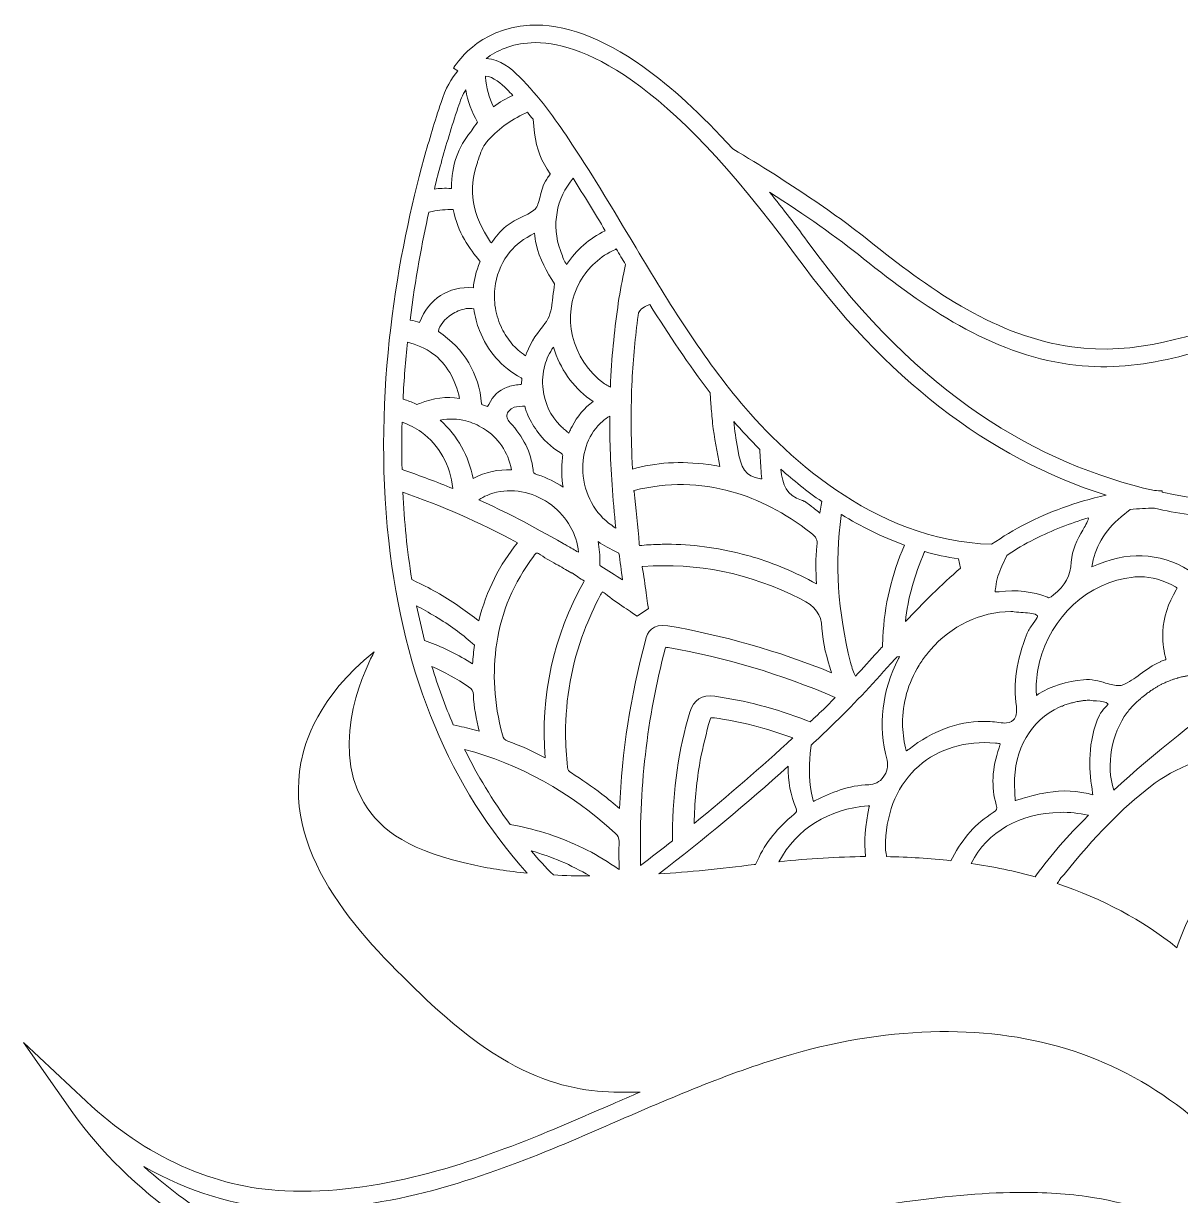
# Model space of a CAD drawing. Extents: x 126 to 2875, y -2951 to -49.
# Drawn here: x 126 to 1164, y -1100 to -49 of the extents above; entities that cross this region are included whole.
import ezdxf

# ---------------------------------------------------------------- set-up
doc = ezdxf.new("R2010")
doc.units = 0
doc.header["$MEASUREMENT"] = 0
doc.layers.add('Layer 1', color=7, linetype='Continuous')

# ---------------------------------------------------------------- blocks, each defined once
blk = doc.blocks.new('block 2')
at = {"layer": 'Layer 1', "lineweight": 0}
for points, knots in [([(2818.5, -1015.7), (2765.3, -1065.5), (2703.6, -1093.3), (2640.2, -1096.1), (2556.7, -1099.9), (2474.7, -1071.5), (2412.6, -1046.3), (2390.5, -1037.3), (2368.1, -1027.6), (2346.5, -1018.2), (2338.3, -1014.7), (2330, -1011.1), (2321.7, -1007.5), (2370.5, -1008.4), (2426.3, -1007.2), (2513.1, -924.6), (2568.8, -871.7), (2642.2, -798.1), (2625.8, -711.9), (2622.5, -694.5), (2611.1, -653.1), (2560.1, -612.5), (2565.4, -622.4), (2601.9, -692.9), (2569.5, -747.7), (2554.2, -773.7), (2526.8, -791.7), (2470, -804), (2455.6, -807.1), (2439.9, -809.4), (2422.8, -811), (2491.9, -734.8), (2533.7, -634.6), (2547.1, -513), (2561.9, -378.4), (2538.1, -252.2), (2515.5, -170.1), (2510.8, -153.2), (2505.7, -136.2), (2500.2, -119.6), (2496.1, -107.3), (2491, -97.9), (2485, -91.3), (2485, -91.3), (2489.1, -88.9), (2489.1, -88.9), (2488.2, -87.4), (2467.5, -52.8), (2420.6, -50.3), (2390.2, -48.8), (2356.1, -61.3), (2319.2, -87.4), (2293.7, -105.5), (2266.8, -130.2), (2238.6, -161.3), (2186.9, -192), (2146.5, -219.4), (2111.3, -247.6), (2059, -289.5), (2001.4, -329.6), (1934.4, -339), (1877.5, -346.9), (1826.3, -329.2), (1772.1, -310.4), (1744.2, -300.7), (1715.2, -290.7), (1685.5, -284.5), (1598.6, -266.6), (1534.9, -282), (1500.3, -329.1), (1465.7, -282), (1402, -266.6), (1315.1, -284.5), (1285.4, -290.7), (1256.5, -300.7), (1228.5, -310.4), (1174.3, -329.2), (1123.2, -346.9), (1066.3, -339), (999.3, -329.6), (941.6, -289.5), (889.3, -247.6), (854.2, -219.4), (813.7, -192), (762, -161.3), (733.8, -130.2), (706.9, -105.5), (681.4, -87.4), (644.5, -61.3), (610.4, -48.8), (580, -50.3), (533.1, -52.8), (512.4, -87.4), (511.5, -88.9), (511.5, -88.9), (515.6, -91.3), (515.6, -91.3), (509.6, -97.9), (504.5, -107.3), (500.4, -119.6), (494.9, -136.3), (489.8, -153.2), (485.1, -170.1), (462.5, -252.2), (438.7, -378.4), (453.5, -513), (466.9, -634.6), (508.7, -734.8), (577.8, -811), (560.8, -809.4), (545, -807.1), (530.6, -804), (473.8, -791.7), (446.4, -773.7), (431.1, -747.7), (398.8, -692.9), (435.3, -622.4), (440.5, -612.5), (389.5, -653.1), (378.1, -694.5), (374.8, -711.9), (358.5, -798.1), (431.8, -871.7), (487.5, -924.6), (574.4, -1007.2), (630.1, -1008.4), (678.9, -1007.5), (670.6, -1011.1), (662.4, -1014.7), (654.1, -1018.2), (632.5, -1027.6), (610.2, -1037.3), (588, -1046.3), (525.9, -1071.5), (443.9, -1099.9), (360.4, -1096.1), (297, -1093.3), (235.3, -1065.5), (182.1, -1015.7), (182.1, -1015.7), (125.9, -963.1), (125.9, -963.1), (125.9, -963.1), (170.2, -1026.1), (170.2, -1026.1), (219.8, -1096.3), (304.4, -1156.1), (385.8, -1178.3), (421, -1187.8), (458, -1193.3), (496.5, -1194.6), (485.6, -1205.7), (470.3, -1222.4), (453.1, -1244.5), (422.7, -1283.4), (380.7, -1347), (353, -1429.1), (321.9, -1521.3), (314.8, -1617.6), (332.1, -1715.2), (353.5, -1836.8), (413, -1960.6), (508.8, -2083.3), (508.8, -2083.3), (517.4, -2094.3), (517.4, -2094.3), (517.4, -2094.3), (522.4, -2081.2), (522.4, -2081.2), (522.6, -2080.7), (544, -2026.6), (607.3, -1966.4), (618.6, -1955.7), (631.6, -1944.4), (646.7, -1932.9), (644.9, -1962.9), (643.6, -2025.8), (655, -2105.7), (664.2, -2170.7), (680, -2233.3), (702, -2291.7), (729.4, -2364.8), (766.4, -2431.7), (812.2, -2490.4), (814, -2493.2), (839.6, -2531.2), (859.5, -2587.3), (878.3, -2640.4), (895.7, -2721.1), (871.9, -2804.1), (871.9, -2804.1), (865.6, -2825.8), (865.6, -2825.8), (865.6, -2825.8), (884.1, -2812.7), (884.1, -2812.7), (885.6, -2811.6), (922.9, -2784.7), (954.2, -2735.7), (978.8, -2697.1), (1003.3, -2638), (992.9, -2564), (993.5, -2564.8), (994, -2565.5), (994.5, -2566.2), (1016.2, -2595.3), (1039.8, -2622.7), (1064.5, -2647.6), (1109.2, -2692.6), (1155.4, -2726.8), (1201.7, -2749.1), (1255.7, -2775.1), (1310.1, -2785.1), (1363.6, -2778.9), (1378.9, -2809.5), (1404.3, -2833.2), (1429, -2856.2), (1455.2, -2880.6), (1479.9, -2903.6), (1493, -2933.9), (1493, -2933.9), (1500.3, -2950.7), (1500.3, -2950.7), (1500.3, -2950.7), (1507.6, -2933.9), (1507.6, -2933.9), (1520.7, -2903.6), (1545.4, -2880.6), (1571.6, -2856.2), (1596.3, -2833.2), (1621.8, -2809.5), (1637, -2778.9), (1690.5, -2785.1), (1744.9, -2775.1), (1798.9, -2749.1), (1845.3, -2726.8), (1891.4, -2692.6), (1936.1, -2647.6), (1960.9, -2622.7), (1984.4, -2595.3), (2006.1, -2566.2), (2006.6, -2565.5), (2007.1, -2564.8), (2007.7, -2564), (1997.3, -2638), (2021.8, -2697.1), (2046.5, -2735.7), (2077.7, -2784.7), (2115, -2811.6), (2116.5, -2812.7), (2116.5, -2812.7), (2135, -2825.8), (2135, -2825.8), (2135, -2825.8), (2128.7, -2804.1), (2128.7, -2804.1), (2104.9, -2721.1), (2122.3, -2640.4), (2141.1, -2587.3), (2161, -2531.2), (2186.6, -2493.2), (2188.5, -2490.4), (2234.2, -2431.7), (2271.3, -2364.8), (2298.6, -2291.7), (2320.6, -2233.3), (2336.4, -2170.7), (2345.6, -2105.7), (2357, -2025.8), (2355.7, -1962.9), (2353.9, -1932.9), (2369, -1944.4), (2382.1, -1955.7), (2393.3, -1966.4), (2456.6, -2026.6), (2478, -2080.7), (2478.2, -2081.2), (2478.2, -2081.2), (2483.3, -2094.3), (2483.3, -2094.3), (2483.3, -2094.3), (2491.9, -2083.3), (2491.9, -2083.3), (2587.6, -1960.6), (2647.1, -1836.8), (2668.6, -1715.2), (2685.8, -1617.6), (2678.7, -1521.3), (2647.6, -1429.1), (2619.9, -1347), (2577.9, -1283.4), (2547.6, -1244.5), (2530.3, -1222.4), (2515, -1205.7), (2504.1, -1194.6), (2542.7, -1193.3), (2579.6, -1187.8), (2614.8, -1178.3), (2696.2, -1156.1), (2780.8, -1096.3), (2830.4, -1026.1), (2830.4, -1026.1), (2874.8, -963.1), (2874.8, -963.1), (2874.8, -963.1), (2818.5, -1015.7), (2818.5, -1015.7)], [0, 0, 0, 0, 1, 1, 1, 2, 2, 2, 3, 3, 3, 4, 4, 4, 5, 5, 5, 6, 6, 6, 7, 7, 7, 8, 8, 8, 9, 9, 9, 10, 10, 10, 11, 11, 11, 12, 12, 12, 13, 13, 13, 14, 14, 14, 15, 15, 15, 16, 16, 16, 17, 17, 17, 18, 18, 18, 19, 19, 19, 20, 20, 20, 21, 21, 21, 22, 22, 22, 23, 23, 23, 24, 24, 24, 25, 25, 25, 26, 26, 26, 27, 27, 27, 28, 28, 28, 29, 29, 29, 30, 30, 30, 31, 31, 31, 32, 32, 32, 33, 33, 33, 34, 34, 34, 35, 35, 35, 36, 36, 36, 37, 37, 37, 38, 38, 38, 39, 39, 39, 40, 40, 40, 41, 41, 41, 42, 42, 42, 43, 43, 43, 44, 44, 44, 45, 45, 45, 46, 46, 46, 47, 47, 47, 48, 48, 48, 49, 49, 49, 50, 50, 50, 51, 51, 51, 52, 52, 52, 53, 53, 53, 54, 54, 54, 55, 55, 55, 56, 56, 56, 57, 57, 57, 58, 58, 58, 59, 59, 59, 60, 60, 60, 61, 61, 61, 62, 62, 62, 63, 63, 63, 64, 64, 64, 65, 65, 65, 66, 66, 66, 67, 67, 67, 68, 68, 68, 69, 69, 69, 70, 70, 70, 71, 71, 71, 72, 72, 72, 73, 73, 73, 74, 74, 74, 75, 75, 75, 76, 76, 76, 77, 77, 77, 78, 78, 78, 79, 79, 79, 80, 80, 80, 81, 81, 81, 82, 82, 82, 83, 83, 83, 84, 84, 84, 85, 85, 85, 86, 86, 86, 87, 87, 87, 88, 88, 88, 89, 89, 89, 90, 90, 90, 91, 91, 91, 92, 92, 92, 93, 93, 93, 94, 94, 94, 95, 95, 95, 96, 96, 96, 97, 97, 97, 98, 98, 98, 99, 99, 99, 100, 100, 100, 101, 101, 101, 102, 102, 102, 102]), ([(581.2, -66.1), (624.6, -64.1), (701.1, -95.5), (818.4, -256.7), (898.7, -367), (990.4, -438), (1097, -472.1), (1069, -477.7), (1044, -488), (1025.5, -497.4), (1014.5, -502.9), (1004.2, -509.2), (994.2, -516), (994.2, -516), (994.2, -516), (994.2, -516), (886.8, -513), (805.1, -432.6), (765.9, -384.9), (729.3, -340.5), (699.1, -289.9), (669.9, -241), (652.3, -211.6), (634.2, -181.3), (614.8, -152.4), (602.9, -134.7), (588.4, -114.3), (570.8, -96.7), (563.4, -89.3), (553.4, -81), (541, -80.2), (550.1, -73.4), (563.4, -67), (581.2, -66.1)], [0, 0, 0, 0, 1, 1, 1, 2, 2, 2, 3, 3, 3, 4, 4, 4, 5, 5, 5, 6, 6, 6, 7, 7, 7, 8, 8, 8, 9, 9, 9, 10, 10, 10, 11, 11, 11, 11]), ([(559.6, -107.9), (561.4, -109.7), (563.1, -111.5), (564.9, -113.4), (558.7, -116), (552.9, -119.4), (547.5, -123.5), (543.4, -115.4), (541, -106.4), (540.4, -96.9), (540.4, -96.9), (540.3, -96), (540.3, -96), (547.4, -96.7), (554.3, -102.6), (559.6, -107.9)], [0, 0, 0, 0, 1, 1, 1, 2, 2, 2, 3, 3, 3, 4, 4, 4, 5, 5, 5, 5]), ([(500.4, -174.3), (505, -157.7), (510, -141), (515.5, -124.6), (517.6, -118), (520, -112.6), (522.6, -108.3), (524.3, -118.6), (527.8, -128.3), (533.1, -137.2), (533.1, -137.3), (533.2, -137.4), (533.2, -137.4), (531.2, -139.8), (529.6, -142.2), (528.4, -144.2), (528, -144.8), (527.6, -145.3), (527.3, -145.8), (515.6, -159.4), (509.9, -175.9), (509.8, -196.1), (509.8, -196.4), (509.7, -196.6), (509.7, -196.8), (509.6, -196.8), (509.5, -196.8), (509.3, -196.8), (503.8, -196.5), (499, -196.7), (494.4, -197.3), (496.5, -188.6), (498.6, -180.9), (500.4, -174.3)], [0, 0, 0, 0, 1, 1, 1, 2, 2, 2, 3, 3, 3, 4, 4, 4, 5, 5, 5, 6, 6, 6, 7, 7, 7, 8, 8, 8, 9, 9, 9, 10, 10, 10, 11, 11, 11, 11]), ([(541.1, -155.4), (550.7, -144.2), (562.4, -135.5), (576.1, -129.3), (576.1, -129.3), (577.9, -128.5), (577.9, -128.5), (579.6, -130.6), (581.3, -132.7), (582.9, -134.8), (582.9, -134.8), (584.3, -147.3), (584.3, -147.3), (586, -161.1), (590.5, -173), (598.3, -183.6), (598.3, -183.7), (598.4, -183.8), (598.5, -183.9), (598.4, -183.9), (598.4, -184), (598.3, -184), (597.4, -185.2), (596.7, -186.3), (596, -187.3), (595.8, -187.7), (595.6, -188.1), (595.3, -188.5), (591.8, -193.5), (590.4, -199.3), (589.2, -204.4), (588, -209), (587, -213.3), (584.8, -215.4), (582, -218.1), (577.7, -220.1), (573.2, -222.3), (568.4, -224.6), (563.4, -227), (558.9, -230.7), (553.3, -235.2), (549.3, -240.5), (546.4, -244.7), (546.1, -245.1), (545.8, -245.5), (545.6, -245.7), (545.4, -245.5), (545.2, -245.3), (544.9, -244.9), (528.5, -221.2), (524.6, -197.8), (533, -173.4), (533.3, -172.5), (533.7, -171.5), (534, -170.6), (535.9, -164.9), (537.7, -159.5), (541.1, -155.4)], [0, 0, 0, 0, 1, 1, 1, 2, 2, 2, 3, 3, 3, 4, 4, 4, 5, 5, 5, 6, 6, 6, 7, 7, 7, 8, 8, 8, 9, 9, 9, 10, 10, 10, 11, 11, 11, 12, 12, 12, 13, 13, 13, 14, 14, 14, 15, 15, 15, 16, 16, 16, 17, 17, 17, 18, 18, 18, 19, 19, 19, 19]), ([(613, -265.1), (610.9, -262.1), (609.6, -258.4), (608.1, -254.3), (608.1, -254.3), (607.5, -252.6), (607.5, -252.6), (599.3, -229.9), (603.7, -205.3), (618.9, -187.7), (628.7, -203.3), (638.4, -219.2), (647.7, -234.8), (633.4, -241.7), (621.7, -251.9), (613, -265.1)], [0, 0, 0, 0, 1, 1, 1, 2, 2, 2, 3, 3, 3, 4, 4, 4, 5, 5, 5, 5]), ([(879.4, -259.9), (933.5, -303.3), (993.3, -344.8), (1064.1, -354.7), (1124.8, -363.1), (1180.1, -343.9), (1233.7, -325.4), (1261.2, -315.8), (1289.6, -305.9), (1318.3, -300), (1378.1, -287.7), (1457, -285.9), (1493.5, -347.4), (1493.5, -347.4), (1500.3, -358.9), (1500.3, -358.9), (1500.3, -358.9), (1507.1, -347.4), (1507.1, -347.4), (1543.6, -285.9), (1622.5, -287.7), (1682.3, -300), (1711, -305.9), (1739.4, -315.8), (1766.9, -325.4), (1820.5, -343.9), (1875.9, -363.1), (1936.5, -354.7), (2007.3, -344.8), (2067.2, -303.3), (2121.2, -259.9), (2145.9, -240.1), (2173.3, -220.7), (2205.5, -200.2), (2193.7, -214.9), (2181.6, -230.6), (2169.5, -247.3), (2071.4, -382.1), (1964.9, -444.1), (1860.3, -467.9), (1857.9, -467.9), (1855.6, -468), (1853.3, -468.1), (1853.3, -468.1), (1853.3, -469.4), (1853.3, -469.4), (1729.8, -495.5), (1609.1, -469.1), (1508.4, -447.1), (1508.4, -447.1), (1502, -445.7), (1502, -445.7), (1502, -445.7), (1500.3, -453.4), (1500.3, -453.4), (1500.3, -453.4), (1498.6, -445.7), (1498.6, -445.7), (1498.6, -445.7), (1492.2, -447.1), (1492.2, -447.1), (1391.5, -469.1), (1270.9, -495.5), (1147.3, -469.4), (1147.3, -469.4), (1147.3, -468.1), (1147.3, -468.1), (1145, -468), (1142.7, -467.9), (1140.4, -467.9), (1035.7, -444.1), (929.2, -382.1), (831.2, -247.3), (819, -230.6), (807, -214.9), (795.1, -200.2), (827.3, -220.7), (854.7, -240.1), (879.4, -259.9)], [0, 0, 0, 0, 1, 1, 1, 2, 2, 2, 3, 3, 3, 4, 4, 4, 5, 5, 5, 6, 6, 6, 7, 7, 7, 8, 8, 8, 9, 9, 9, 10, 10, 10, 11, 11, 11, 12, 12, 12, 13, 13, 13, 14, 14, 14, 15, 15, 15, 16, 16, 16, 17, 17, 17, 18, 18, 18, 19, 19, 19, 20, 20, 20, 21, 21, 21, 22, 22, 22, 23, 23, 23, 24, 24, 24, 25, 25, 25, 26, 26, 26, 26]), ([(489.5, -218), (489.5, -218), (492.5, -217.4), (492.5, -217.4), (498.5, -216.3), (504.8, -215.7), (511.4, -215.6), (514.9, -236), (526.5, -251.6), (535, -261.7), (535.2, -261.9), (535.4, -262.1), (535.4, -262.2), (535.4, -262.3), (535.4, -262.5), (535.2, -262.8), (531.9, -271.1), (529.9, -278.7), (529.4, -285.9), (506.6, -284.5), (489.9, -295.3), (481.1, -317), (478.6, -316), (476, -315.4), (472.7, -314.9), (472.7, -314.9), (472.6, -314.9), (472.6, -314.9), (477.3, -277.8), (483.6, -244.7), (489.5, -218)], [0, 0, 0, 0, 1, 1, 1, 2, 2, 2, 3, 3, 3, 4, 4, 4, 5, 5, 5, 6, 6, 6, 7, 7, 7, 8, 8, 8, 9, 9, 9, 10, 10, 10, 10]), ([(600.8, -293.8), (600.6, -295.5), (600.4, -297.2), (600.2, -298.9), (599.2, -306.1), (597.8, -312.8), (593.6, -318.1), (587.8, -325.5), (581.1, -333.8), (577.1, -344.5), (576.8, -345.3), (576.5, -346.2), (576.2, -347), (575.5, -346.5), (574.9, -346.1), (574.3, -345.6), (569.9, -342.4), (566, -338.7), (562.6, -334.5), (559.3, -330.3), (556.4, -325.6), (554.2, -320.7), (551.5, -314.7), (549.6, -308.3), (548.8, -301.6), (548, -295), (548.2, -288.5), (549.3, -282.1), (551.1, -271.6), (555.6, -261.7), (562.3, -253.5), (567.6, -247.2), (574.7, -241.8), (584.3, -237), (584.6, -240.3), (585, -243.5), (585.7, -246.6), (588.6, -260), (595.3, -271.7), (602.3, -282.5), (601.6, -286.3), (601.2, -290.1), (600.8, -293.8)], [0, 0, 0, 0, 1, 1, 1, 2, 2, 2, 3, 3, 3, 4, 4, 4, 5, 5, 5, 6, 6, 6, 7, 7, 7, 8, 8, 8, 9, 9, 9, 10, 10, 10, 11, 11, 11, 12, 12, 12, 13, 13, 13, 14, 14, 14, 14]), ([(654.8, -337.6), (653.6, -349.1), (652.8, -361.4), (652.3, -375.1), (650.9, -374.3), (649.5, -373.5), (648.3, -372.8), (647.9, -372.6), (647.4, -372.3), (647, -372.1), (617.3, -350), (607.8, -310.7), (625, -280.6), (632.5, -267.4), (643.2, -257.6), (656.8, -251.5), (656.8, -251.5), (657.5, -251.1), (657.5, -251.1), (660.3, -255.8), (663.1, -260.4), (665.9, -265.1), (665.9, -265.1), (664.3, -272.5), (664.3, -272.5), (659.9, -292.9), (657.3, -313.2), (654.8, -337.6)], [0, 0, 0, 0, 1, 1, 1, 2, 2, 2, 3, 3, 3, 4, 4, 4, 5, 5, 5, 6, 6, 6, 7, 7, 7, 8, 8, 8, 9, 9, 9, 9]), ([(572.3, -366.8), (572.7, -367.1), (572.8, -367.2), (572.9, -367.2), (572.9, -367.4), (572.9, -367.6), (572.9, -367.8), (572.9, -368.6), (572.7, -370), (572.6, -370.9), (572.5, -371.5), (572.4, -372.1), (572.3, -372.8), (571.9, -372.8), (571.5, -372.8), (571.1, -372.8), (566.9, -373.1), (563, -373.9), (559.6, -375.1), (552.1, -377.9), (546.7, -383), (543.3, -390.5), (542.8, -391.1), (542.4, -391.7), (542.1, -392.3), (541.5, -392.2), (541, -392), (540.4, -391.8), (539.3, -391.5), (537.3, -390.9), (536.9, -390.6), (536.9, -390.6), (536.8, -390.4), (536.8, -389.9), (534.4, -362.6), (521.4, -340.9), (498, -325.1), (499.1, -319.8), (503.6, -314), (509.9, -309.8), (511.8, -308.6), (513.8, -307.6), (515.8, -306.7), (520.7, -304.7), (525.6, -303.9), (529.7, -304.7), (530.8, -311.7), (532.5, -318.2), (534.9, -324.3), (541.9, -342.5), (554.4, -356.8), (572.3, -366.8)], [0, 0, 0, 0, 1, 1, 1, 2, 2, 2, 3, 3, 3, 4, 4, 4, 5, 5, 5, 6, 6, 6, 7, 7, 7, 8, 8, 8, 9, 9, 9, 10, 10, 10, 11, 11, 11, 12, 12, 12, 13, 13, 13, 14, 14, 14, 15, 15, 15, 16, 16, 16, 17, 17, 17, 17]), ([(740.1, -444.5), (715.2, -441.2), (692.9, -442.6), (672, -448.6), (672, -448.6), (672, -448.6), (672, -448.6), (672, -448.5), (672, -448.4), (672, -448.2), (670.7, -419.3), (670.6, -393.5), (671.7, -369.1), (672.6, -349.3), (674.8, -329.4), (677.1, -310.9), (677.5, -307.2), (678.8, -305.3), (682.6, -303.3), (683.9, -302.5), (685.3, -301.8), (686.7, -301.2), (686.7, -301.2), (687.6, -300.8), (687.6, -300.8), (704.5, -327.9), (722.3, -354.7), (741.9, -380.2), (741.9, -380.2), (742.5, -390.4), (742.5, -390.4), (742.9, -396), (743.4, -401.7), (744, -407.6), (745.5, -420.6), (747.9, -433.3), (750.6, -446.1), (747, -445.5), (743.5, -444.9), (740.1, -444.5)], [0, 0, 0, 0, 1, 1, 1, 2, 2, 2, 3, 3, 3, 4, 4, 4, 5, 5, 5, 6, 6, 6, 7, 7, 7, 8, 8, 8, 9, 9, 9, 10, 10, 10, 11, 11, 11, 12, 12, 12, 13, 13, 13, 13]), ([(470.4, -334.6), (478.5, -336.8), (486.2, -340.2), (493.2, -345.1), (504.9, -353.7), (513.5, -368.3), (517, -385.1), (505.4, -383.3), (493.4, -384.8), (481.3, -389.6), (481.3, -389.6), (480.3, -390), (480.3, -390), (479.8, -390.2), (479.2, -390.5), (478.8, -390.6), (475.4, -389), (471.8, -387.6), (468.1, -386.4), (468.1, -386.4), (466.3, -385.9), (466.3, -385.9), (467.2, -368.2), (468.6, -351.1), (470.4, -334.6)], [0, 0, 0, 0, 1, 1, 1, 2, 2, 2, 3, 3, 3, 4, 4, 4, 5, 5, 5, 6, 6, 6, 7, 7, 7, 8, 8, 8, 8]), ([(636.9, -388), (629, -393.6), (622.6, -401.1), (617.9, -410.3), (617.2, -411.6), (616.6, -413), (616, -414.3), (615.7, -414.9), (615.4, -415.6), (615.1, -416.2), (614.6, -415.8), (614.1, -415.4), (613.5, -415), (612.4, -414.2), (611.4, -413.3), (610.3, -412.4), (609.3, -411.4), (608.2, -410.5), (607.2, -409.4), (598.7, -400.8), (593.4, -389.6), (591.9, -377.2), (591, -369.7), (591.6, -362.4), (593.5, -355.4), (595.1, -349.6), (597.7, -344.1), (601.2, -339.1), (601.6, -340.4), (602, -341.7), (602.4, -342.9), (609.1, -361.8), (620.6, -376.9), (636.9, -388)], [0, 0, 0, 0, 1, 1, 1, 2, 2, 2, 3, 3, 3, 4, 4, 4, 5, 5, 5, 6, 6, 6, 7, 7, 7, 8, 8, 8, 9, 9, 9, 10, 10, 10, 11, 11, 11, 11]), ([(609.9, -464.8), (603.2, -460.2), (595.6, -456.5), (587, -453.6), (583.3, -452.4), (583.2, -452.1), (582.9, -448.9), (581.2, -433.7), (574.3, -419.6), (562.2, -406.8), (561.9, -406.4), (561.5, -406), (561.2, -405.5), (560.3, -404.3), (559.6, -402.9), (559.5, -401.3), (559.5, -400.9), (559.5, -400.6), (559.5, -400.3), (559.7, -398.9), (560.3, -397.5), (561.5, -396.2), (562.2, -395.5), (563, -394.7), (564, -394.1), (566.3, -392.5), (569.6, -392.3), (573.5, -392.1), (574.2, -392.1), (574.9, -392.1), (575.6, -392), (575.7, -392.5), (575.8, -393), (576, -393.5), (576.3, -394.8), (576.6, -396.3), (577.3, -397.9), (579.8, -403.8), (582.8, -409.2), (586.3, -414.1), (592, -422.2), (599, -428.8), (607.2, -433.8), (609.1, -434.9), (609.5, -435.3), (609.5, -436.5), (609.5, -436.9), (609.5, -437.4), (609.4, -438.1), (608.3, -447.6), (608.5, -456.5), (609.9, -464.8)], [0, 0, 0, 0, 1, 1, 1, 2, 2, 2, 3, 3, 3, 4, 4, 4, 5, 5, 5, 6, 6, 6, 7, 7, 7, 8, 8, 8, 9, 9, 9, 10, 10, 10, 11, 11, 11, 12, 12, 12, 13, 13, 13, 14, 14, 14, 15, 15, 15, 16, 16, 16, 17, 17, 17, 17]), ([(465.5, -406.6), (471.7, -408.7), (477.5, -411.7), (482.9, -415.4), (499, -427.4), (508.7, -444.9), (510.9, -466.1), (496.5, -460), (482, -454.6), (467.9, -449.8), (467.9, -449.8), (465.4, -448.9), (465.4, -448.9), (465.1, -434.6), (465.1, -420.5), (465.5, -406.6)], [0, 0, 0, 0, 1, 1, 1, 2, 2, 2, 3, 3, 3, 4, 4, 4, 5, 5, 5, 5]), ([(538.6, -412.3), (551.9, -420.5), (560.3, -432.9), (563.7, -449.2), (551.8, -448.7), (540.4, -451.2), (529.1, -457), (525.2, -436.6), (515.4, -419.3), (499.6, -404.6), (507.6, -403.1), (515.3, -403.3), (522.7, -405.3), (528.1, -406.7), (533.4, -409), (538.6, -412.3)], [0, 0, 0, 0, 1, 1, 1, 2, 2, 2, 3, 3, 3, 4, 4, 4, 5, 5, 5, 5]), ([(652, -426.3), (652.7, -449.9), (654.5, -474.8), (657.2, -501.7), (656.8, -501.5), (656.3, -501.1), (655.7, -500.7), (655.5, -500.6), (655.4, -500.4), (655.2, -500.3), (654.6, -499.9), (654.1, -499.5), (653.5, -499), (638.5, -488.8), (628.8, -470.9), (627.7, -451.2), (626.6, -432.8), (633.1, -416.1), (645.4, -405.5), (647.1, -404), (648.4, -403.1), (649.6, -402.4), (650.3, -401.9), (651.1, -401.5), (651.8, -401), (651.7, -401.7), (651.7, -402.4), (651.7, -403.1), (651.7, -410.8), (651.8, -418.5), (652, -426.3)], [0, 0, 0, 0, 1, 1, 1, 2, 2, 2, 3, 3, 3, 4, 4, 4, 5, 5, 5, 6, 6, 6, 7, 7, 7, 8, 8, 8, 9, 9, 9, 10, 10, 10, 10]), ([(762.9, -405.9), (769.8, -413.8), (777.7, -422.3), (786.4, -431), (786.4, -431), (786.7, -438.5), (786.7, -438.5), (787, -444.6), (787.4, -450.9), (788.1, -457.4), (787.8, -457.3), (787.4, -457.2), (787, -457.2), (773.2, -455.4), (769.4, -447.2), (766.5, -430.7), (765, -421.7), (763.8, -413.6), (762.9, -405.9)], [0, 0, 0, 0, 1, 1, 1, 2, 2, 2, 3, 3, 3, 4, 4, 4, 5, 5, 5, 6, 6, 6, 6]), ([(805.2, -448.7), (816.4, -458.6), (828.6, -468.5), (841.9, -477.7), (841.9, -477.7), (841.3, -481), (841.3, -481), (840.9, -483.4), (840.6, -485.8), (840.3, -488), (838.6, -486.7), (836.9, -485.4), (835.3, -484.1), (834.2, -483.2), (833.1, -482.4), (832, -481.5), (832, -481.5), (826.3, -477.2), (826.3, -477.2), (826.3, -477.2), (826.1, -477.5), (826.1, -477.5), (825.3, -477), (824.5, -476.7), (823.6, -476.4), (810.7, -471.9), (806.6, -463), (805.2, -448.7)], [0, 0, 0, 0, 1, 1, 1, 2, 2, 2, 3, 3, 3, 4, 4, 4, 5, 5, 5, 6, 6, 6, 7, 7, 7, 8, 8, 8, 9, 9, 9, 9]), ([(832.2, -505.8), (837, -509.4), (838.3, -512.2), (837.6, -517.4), (836.1, -528.7), (836.6, -539.8), (837.1, -551.5), (818, -541), (799.3, -533.1), (780.3, -527.5), (777, -526.5), (773.8, -525.6), (770.5, -524.8), (747.9, -518.9), (725.2, -516), (702.8, -516), (700.9, -516), (699.1, -516), (697.2, -516.1), (691.6, -516.2), (686, -516.5), (680.4, -517), (679.4, -517.1), (678.8, -517.1), (678.3, -517.1), (678.3, -516.8), (678.2, -516.3), (678.2, -515.7), (677.1, -499.8), (675.2, -484), (673.5, -468.8), (673.4, -468.4), (673.4, -468), (673.4, -467.8), (673.4, -467.8), (673.5, -467.7), (673.6, -467.7), (703.8, -460.4), (732.5, -460.8), (761.3, -468.9), (785.7, -475.8), (808.2, -487.5), (832.2, -505.8)], [0, 0, 0, 0, 1, 1, 1, 2, 2, 2, 3, 3, 3, 4, 4, 4, 5, 5, 5, 6, 6, 6, 7, 7, 7, 8, 8, 8, 9, 9, 9, 10, 10, 10, 11, 11, 11, 12, 12, 12, 13, 13, 13, 14, 14, 14, 14]), ([(466.1, -469.4), (500.4, -481.2), (534.1, -496), (569.1, -514.6), (552.9, -534.1), (541.4, -557.2), (534.2, -584.8), (524.2, -577), (512.1, -568.2), (498.9, -560.5), (492.1, -556.6), (485.3, -553), (478.8, -549.9), (478.8, -549.9), (474.2, -547.7), (474.2, -547.7), (470, -521.4), (467.4, -495.2), (466.1, -469.4)], [0, 0, 0, 0, 1, 1, 1, 2, 2, 2, 3, 3, 3, 4, 4, 4, 5, 5, 5, 6, 6, 6, 6]), ([(550.3, -469.4), (567.1, -465.6), (585.2, -469.8), (599.7, -481), (613.6, -491.6), (622.2, -506.9), (623.6, -523.1), (620.2, -521.1), (616.8, -519.2), (613.5, -517.3), (612.3, -516.6), (611.2, -516), (610, -515.3), (581.6, -499.1), (557.6, -486.6), (534.3, -476.1), (538.8, -473), (544.1, -470.8), (550.3, -469.4)], [0, 0, 0, 0, 1, 1, 1, 2, 2, 2, 3, 3, 3, 4, 4, 4, 5, 5, 5, 6, 6, 6, 6]), ([(1179.2, -532.5), (1178.8, -535.8), (1176.6, -538.2), (1174.6, -539.2), (1173.8, -539.6), (1172.5, -540.1), (1171.4, -539.4), (1144.2, -523.1), (1115.6, -522.1), (1084.2, -536.2), (1086.2, -519.8), (1095.6, -503.6), (1110.4, -491.5), (1110.4, -491.5), (1118.5, -484.9), (1118.5, -484.9), (1126, -484), (1133.3, -483.6), (1140.4, -483.7), (1150.3, -485.9), (1160.4, -487.8), (1170.7, -489.4), (1177.1, -490.4), (1183.4, -491.2), (1189.8, -492), (1184.5, -503.8), (1181, -517), (1179.2, -532.5)], [0, 0, 0, 0, 1, 1, 1, 2, 2, 2, 3, 3, 3, 4, 4, 4, 5, 5, 5, 6, 6, 6, 7, 7, 7, 8, 8, 8, 9, 9, 9, 9]), ([(896.7, -599.3), (896.7, -599.3), (896.3, -607.9), (896.3, -607.9), (894.9, -609.4), (893.5, -611), (892.1, -612.5), (885.5, -619.8), (878.8, -627.1), (872, -634.4), (870.4, -631.2), (869.1, -627.2), (867.8, -622.2), (856.1, -576.1), (853.3, -532.9), (859.4, -490.1), (859.4, -489.8), (859.4, -489.5), (859.5, -489.3), (876.9, -500), (895.9, -509.5), (916.1, -516.8), (904.5, -543.3), (898, -571.1), (896.7, -599.3)], [0, 0, 0, 0, 1, 1, 1, 2, 2, 2, 3, 3, 3, 4, 4, 4, 5, 5, 5, 6, 6, 6, 7, 7, 7, 8, 8, 8, 8]), ([(1076, -503.3), (1071.2, -511.5), (1066.2, -521.2), (1065.7, -532), (1065.1, -544), (1060.2, -553.1), (1049.6, -561.5), (1046.1, -564.3), (1046, -564.3), (1044.4, -563.6), (1031.1, -558.3), (1016.5, -556.6), (1000.9, -558.6), (999.2, -558.8), (998.1, -558.8), (997.5, -558.7), (997.5, -558.1), (997.5, -556.7), (997.9, -554.2), (998.8, -547.8), (1000.6, -541.6), (1003.4, -535.6), (1003.4, -535.6), (1007.8, -526), (1007.8, -526), (1015.8, -520.7), (1024, -515.8), (1032.6, -511.5), (1048.6, -503.4), (1064.9, -497), (1080.9, -492.4), (1080.9, -492.4), (1081.2, -492.9), (1081.2, -492.9), (1080.6, -495.3), (1077.3, -501), (1076, -503.3)], [0, 0, 0, 0, 1, 1, 1, 2, 2, 2, 3, 3, 3, 4, 4, 4, 5, 5, 5, 6, 6, 6, 7, 7, 7, 8, 8, 8, 9, 9, 9, 10, 10, 10, 11, 11, 11, 12, 12, 12, 12]), ([(641.3, -513.6), (646.5, -517.2), (652.3, -520.4), (658.6, -523.3), (659, -523.4), (659.5, -523.7), (660, -523.9), (661, -531.7), (662.1, -539.5), (663.2, -547.9), (656.5, -543.7), (650.2, -539.7), (643.8, -535.8), (643.1, -535.4), (643, -535.2), (643, -535.2), (643, -535.2), (642.7, -534.8), (642.8, -532.9), (642.9, -526.2), (642.5, -519.7), (641.3, -513.6)], [0, 0, 0, 0, 1, 1, 1, 2, 2, 2, 3, 3, 3, 4, 4, 4, 5, 5, 5, 6, 6, 6, 7, 7, 7, 7]), ([(593.7, -707.6), (582.5, -701.6), (571.3, -696.6), (560.3, -692.6), (557.4, -691.6), (556.2, -690.2), (555.4, -687), (547.9, -658.2), (546.3, -631.3), (550.4, -604.6), (554.7, -576.3), (565.5, -550.9), (583.3, -526.9), (584.8, -524.8), (585.6, -523.9), (586.6, -523.9), (587.4, -523.9), (588.3, -524.5), (589.7, -525.5), (594.8, -529), (600.2, -532), (605.4, -534.8), (607.6, -536.1), (609.8, -537.3), (612, -538.5), (612, -538.5), (617.7, -541.8), (617.7, -541.8), (617.7, -541.8), (617.9, -541.6), (617.9, -541.6), (621.3, -544.1), (624.9, -546.7), (628.9, -548.9), (628.7, -549.1), (628.6, -549.4), (628.5, -549.6), (601.1, -598.6), (589.5, -651.7), (593.7, -707.6)], [0, 0, 0, 0, 1, 1, 1, 2, 2, 2, 3, 3, 3, 4, 4, 4, 5, 5, 5, 6, 6, 6, 7, 7, 7, 8, 8, 8, 9, 9, 9, 10, 10, 10, 11, 11, 11, 12, 12, 12, 13, 13, 13, 13]), ([(916.9, -585.4), (919.3, -564.2), (925, -543.4), (933.8, -523.5), (933.8, -523.5), (934.2, -522.6), (934.2, -522.6), (944, -525.3), (954, -527.6), (964.4, -529.1), (964.4, -529.1), (966.4, -537.4), (966.4, -537.4), (948.9, -552.3), (932.7, -568.7), (916.9, -585.4)], [0, 0, 0, 0, 1, 1, 1, 2, 2, 2, 3, 3, 3, 4, 4, 4, 5, 5, 5, 5]), ([(628.7, -593.9), (632.9, -583), (637.8, -572.2), (643.4, -561.5), (644.2, -560), (644.8, -559.2), (645.2, -558.7), (645.6, -559), (646.4, -559.4), (647.5, -560.3), (653.1, -564.7), (659.1, -568.8), (664.8, -572.6), (667.3, -574.3), (669.8, -576), (672.2, -577.7), (672.2, -577.7), (676.2, -580.4), (676.2, -580.4), (676.2, -580.4), (686.4, -573.7), (686.4, -573.7), (686.4, -573.7), (685.7, -569.2), (685.7, -569.2), (685.3, -566), (684.9, -562.9), (684.4, -559.7), (683.4, -552.1), (682.4, -544.3), (680.9, -536.6), (680.9, -536.4), (680.8, -536.2), (680.8, -536), (681, -536), (681.2, -536), (681.4, -536), (730.3, -532.3), (776.5, -541.8), (822.8, -565), (836.3, -571.8), (841.3, -578.6), (842, -591.2), (842.7, -604.9), (846.6, -618.3), (850.6, -631.2), (802.3, -611.6), (752.9, -597.5), (703.9, -589.2), (689.7, -586.8), (685.6, -594.9), (683.7, -602.3), (670.5, -651.4), (662.7, -702.1), (660.5, -753.1), (655.4, -748.6), (650.1, -744.3), (644.7, -740.2), (635.8, -733.3), (626.6, -727), (617.3, -721.2), (614.9, -719.7), (614.2, -718.6), (613.9, -716.1), (612.7, -706), (612.1, -696), (612.1, -686), (612, -654.4), (617.6, -623.6), (628.7, -593.9)], [0, 0, 0, 0, 1, 1, 1, 2, 2, 2, 3, 3, 3, 4, 4, 4, 5, 5, 5, 6, 6, 6, 7, 7, 7, 8, 8, 8, 9, 9, 9, 10, 10, 10, 11, 11, 11, 12, 12, 12, 13, 13, 13, 14, 14, 14, 15, 15, 15, 16, 16, 16, 17, 17, 17, 18, 18, 18, 19, 19, 19, 20, 20, 20, 21, 21, 21, 22, 22, 22, 23, 23, 23, 23]), ([(1121.3, -545.5), (1123.3, -545.3), (1125.3, -545.2), (1127.3, -545.2), (1137.8, -545.2), (1148.3, -548.2), (1159.3, -554.3), (1159.9, -554.6), (1160.4, -554.9), (1160.6, -555.1), (1160.5, -555.3), (1160.4, -555.5), (1160.3, -555.8), (1160.1, -556.1), (1160, -556.4), (1159.8, -556.8), (1152.5, -569.1), (1148.5, -581.6), (1147.8, -594.3), (1147.4, -601.9), (1148.1, -609.6), (1150.1, -617.2), (1150.4, -618.5), (1150.4, -619.2), (1150.4, -619.6), (1150.2, -619.7), (1149.7, -619.9), (1149, -620.1), (1147.6, -620.3), (1146.5, -620.9), (1145.8, -621.3), (1145.7, -621.3), (1145.6, -621.4), (1145.6, -621.4), (1138.8, -624.4), (1133.1, -628.5), (1127.5, -632.6), (1122.2, -636.4), (1117.2, -640), (1112, -642.2), (1111.5, -642.4), (1111, -642.5), (1110.4, -642.6), (1109.9, -642.7), (1109.3, -642.8), (1108.7, -642.8), (1105.2, -643), (1101.1, -641.8), (1096.4, -640.5), (1090.5, -638.8), (1083.8, -636.8), (1076.7, -637.5), (1061.1, -639.1), (1047.9, -643.2), (1036.4, -650.3), (1035.7, -650.7), (1035, -651.2), (1034.4, -651.7), (1034.4, -650.6), (1034.4, -649.4), (1034.2, -648.2), (1034.2, -648.1), (1034.2, -648), (1034.2, -647.9), (1034.1, -647.5), (1034.2, -646.9), (1034.2, -646.3), (1034.2, -645.7), (1034.2, -645.1), (1034.2, -644.6), (1034.3, -636.7), (1035.4, -629), (1037.2, -621.6), (1047.1, -581.5), (1080.7, -549.8), (1121.3, -545.5)], [0, 0, 0, 0, 1, 1, 1, 2, 2, 2, 3, 3, 3, 4, 4, 4, 5, 5, 5, 6, 6, 6, 7, 7, 7, 8, 8, 8, 9, 9, 9, 10, 10, 10, 11, 11, 11, 12, 12, 12, 13, 13, 13, 14, 14, 14, 15, 15, 15, 16, 16, 16, 17, 17, 17, 18, 18, 18, 19, 19, 19, 20, 20, 20, 21, 21, 21, 22, 22, 22, 23, 23, 23, 24, 24, 24, 25, 25, 25, 25]), ([(485.6, -602.2), (483, -591.9), (480.6, -581.6), (478.5, -571.2), (483.9, -574.1), (489.5, -577.3), (495.5, -580.9), (508, -588.4), (518.8, -596.2), (528.5, -604.9), (528.5, -604.9), (528.9, -605.2), (528.9, -605.2), (529.4, -605.6), (530, -606.1), (530.3, -606.5), (529.6, -612), (529.2, -617.5), (528.7, -623.3), (515.8, -615.2), (503.2, -608.8), (490.4, -604), (490.4, -604), (485.6, -602.2), (485.6, -602.2)], [0, 0, 0, 0, 1, 1, 1, 2, 2, 2, 3, 3, 3, 4, 4, 4, 5, 5, 5, 6, 6, 6, 7, 7, 7, 8, 8, 8, 8]), ([(929.2, -624.5), (931.2, -621.3), (933.3, -618.1), (935.7, -615.1), (936.9, -613.6), (938.1, -612.1), (939.3, -610.7), (957.9, -589.2), (983.9, -576.7), (1011.4, -576.3), (1011.6, -576.3), (1011.8, -576.3), (1012, -576.3), (1012.7, -576.4), (1013.6, -576.4), (1014.5, -576.5), (1017.1, -577), (1019.9, -577.1), (1022.6, -577.3), (1027.7, -577.6), (1033.6, -577.9), (1035.3, -580.3), (1035.3, -580.4), (1035.4, -580.5), (1035.4, -580.7), (1035.4, -581.9), (1033.7, -584.3), (1031.6, -587.1), (1029.6, -589.8), (1027.4, -592.6), (1026.1, -595.9), (1016.5, -620.3), (1013.4, -641.1), (1016.4, -661.5), (1017.2, -666.9), (1016.2, -671.2), (1013.8, -673.6), (1011.5, -675.9), (1008.3, -676.4), (1005.4, -676.4), (1004.9, -676.3), (1004.4, -676.3), (1003.9, -676.3), (1003.5, -676.2), (1003.1, -676.2), (1002.7, -676.1), (997.5, -675.3), (992.4, -675), (987.4, -675), (987.4, -675), (986.5, -675), (986.5, -675), (963.4, -675.1), (941.1, -683.5), (920.2, -699.7), (919.2, -700.5), (918.5, -701.1), (917.9, -701.4), (917.8, -701.3), (917.7, -701.1), (917.7, -700.9), (917.5, -700.3), (917.3, -699.5), (917.1, -698.5), (915.3, -691.4), (914.4, -684.1), (914.4, -676.8), (914.2, -658.7), (919.3, -640.6), (929.2, -624.5)], [0, 0, 0, 0, 1, 1, 1, 2, 2, 2, 3, 3, 3, 4, 4, 4, 5, 5, 5, 6, 6, 6, 7, 7, 7, 8, 8, 8, 9, 9, 9, 10, 10, 10, 11, 11, 11, 12, 12, 12, 13, 13, 13, 14, 14, 14, 15, 15, 15, 16, 16, 16, 17, 17, 17, 18, 18, 18, 19, 19, 19, 20, 20, 20, 21, 21, 21, 22, 22, 22, 23, 23, 23, 23]), ([(839.7, -667.6), (837, -670.2), (834.2, -672.8), (831.5, -675.3), (831.5, -675.3), (828.3, -674.1), (828.3, -674.1), (800, -663.1), (773, -656.1), (745.9, -652.4), (734, -650.8), (727.2, -655.2), (723.6, -666.7), (713.4, -699.9), (708.3, -735.7), (708, -776.3), (708, -776.3), (708, -782), (708, -782), (698.5, -789.5), (689, -796.9), (679.4, -804.2), (677.7, -736.5), (685.1, -671.1), (701.5, -609.7), (701.6, -609.1), (701.8, -608.7), (701.9, -608.4), (702.3, -608.4), (703, -608.5), (704, -608.7), (755, -617.5), (805.5, -632.5), (854, -653.4), (849.3, -658.2), (844.5, -663), (839.7, -667.6)], [0, 0, 0, 0, 1, 1, 1, 2, 2, 2, 3, 3, 3, 4, 4, 4, 5, 5, 5, 6, 6, 6, 7, 7, 7, 8, 8, 8, 9, 9, 9, 10, 10, 10, 11, 11, 11, 12, 12, 12, 12]), ([(903.8, -623.1), (905.7, -621.1), (907.6, -619), (909.4, -617), (909.4, -617), (911.7, -616.8), (911.7, -616.8), (911.4, -617.3), (911, -617.9), (910.7, -618.6), (895.8, -647.5), (892.3, -678.2), (900.4, -709.7), (901.7, -714.9), (900.5, -720.5), (897.1, -725), (893.9, -729.2), (889.1, -731.7), (884.1, -731.8), (865.9, -732.1), (849.9, -739), (836.6, -745.7), (835.6, -746.2), (834.9, -746.5), (834.4, -746.7), (834.2, -746.2), (834, -745.6), (833.8, -744.7), (830.7, -730.4), (830, -716.6), (831.5, -703.6), (831.5, -703.6), (832.3, -696.3), (832.3, -696.3), (838.5, -690.6), (844.6, -684.8), (850.6, -679), (869, -661.5), (886.7, -642), (903.8, -623.1)], [0, 0, 0, 0, 1, 1, 1, 2, 2, 2, 3, 3, 3, 4, 4, 4, 5, 5, 5, 6, 6, 6, 7, 7, 7, 8, 8, 8, 9, 9, 9, 10, 10, 10, 11, 11, 11, 12, 12, 12, 13, 13, 13, 13]), ([(511.4, -677.9), (504, -660.8), (497.6, -643.3), (492.3, -625.7), (503.3, -630.6), (514.3, -636.7), (525.1, -643.8), (528.2, -645.9), (529.3, -647.7), (529.4, -651.2), (529.8, -662.2), (532.1, -672.8), (534.7, -683.8), (528.6, -682.1), (522.5, -680.6), (516.6, -679.1), (516.6, -679.1), (511.4, -677.9), (511.4, -677.9)], [0, 0, 0, 0, 1, 1, 1, 2, 2, 2, 3, 3, 3, 4, 4, 4, 5, 5, 5, 6, 6, 6, 6]), ([(1115.8, -666.9), (1117.8, -664.2), (1120, -661.7), (1122.4, -659.4), (1123.5, -658.4), (1124.5, -657.4), (1125.6, -656.5), (1125.9, -656.2), (1126.2, -655.9), (1126.6, -655.6), (1127.3, -655), (1128, -654.3), (1128.7, -653.7), (1129.1, -653.4), (1129.5, -653.1), (1129.9, -652.8), (1130.6, -652.2), (1131.3, -651.6), (1132.1, -651.1), (1132.4, -650.8), (1132.7, -650.5), (1133.1, -650.3), (1134.1, -649.5), (1135.1, -648.7), (1136.2, -648), (1136.2, -648), (1136.3, -647.9), (1136.4, -647.9), (1137.4, -647.1), (1138.5, -646.4), (1139.5, -645.8), (1139.9, -645.6), (1140.2, -645.3), (1140.6, -645.1), (1141.3, -644.7), (1142, -644.2), (1142.8, -643.8), (1143.2, -643.6), (1143.6, -643.3), (1144, -643.1), (1144.7, -642.7), (1145.4, -642.3), (1146.2, -641.9), (1146.5, -641.7), (1146.9, -641.5), (1147.3, -641.3), (1148.3, -640.8), (1149.4, -640.3), (1150.4, -639.8), (1150.5, -639.8), (1150.6, -639.7), (1150.7, -639.7), (1151.8, -639.2), (1152.8, -638.8), (1153.9, -638.4), (1154.3, -638.2), (1154.6, -638.1), (1155, -637.9), (1155.7, -637.7), (1156.5, -637.4), (1157.3, -637.1), (1157.7, -637), (1158.1, -636.8), (1158.5, -636.7), (1159.3, -636.5), (1160.1, -636.2), (1160.8, -636), (1161.2, -635.9), (1161.6, -635.8), (1161.9, -635.7), (1163, -635.4), (1164.2, -635.1), (1165.3, -634.9), (1165.3, -634.9), (1165.3, -634.9), (1165.4, -634.9), (1166.5, -634.6), (1167.7, -634.4), (1168.8, -634.2), (1169.2, -634.1), (1169.5, -634.1), (1169.9, -634), (1170.7, -633.9), (1171.5, -633.8), (1172.4, -633.7), (1172.8, -633.7), (1173.2, -633.6), (1173.6, -633.6), (1174.4, -633.5), (1175.2, -633.4), (1176.1, -633.4), (1176.4, -633.4), (1176.8, -633.3), (1177.2, -633.3), (1178.4, -633.3), (1179.5, -633.2), (1180.7, -633.2), (1180.7, -633.2), (1180.7, -633.2), (1180.7, -633.2), (1182.1, -633.2), (1183.5, -633.3), (1185, -633.4), (1185.3, -633.4), (1185.7, -633.4), (1186, -633.4), (1188.8, -633.6), (1191.7, -634), (1194.6, -634.5), (1195, -634.5), (1195.4, -634.6), (1195.7, -634.7), (1198.6, -635.2), (1201.6, -635.9), (1204.6, -636.7), (1205, -636.9), (1205.3, -637), (1205.7, -637.1), (1208.7, -637.9), (1211.8, -639), (1214.8, -640.2), (1215.2, -640.3), (1215.6, -640.5), (1216, -640.6), (1217.5, -641.3), (1219.1, -641.9), (1220.6, -642.6), (1181.5, -671.4), (1140.8, -702.3), (1103.7, -736.7), (1096.7, -714), (1101.6, -685.9), (1115.8, -666.9)], [0, 0, 0, 0, 1, 1, 1, 2, 2, 2, 3, 3, 3, 4, 4, 4, 5, 5, 5, 6, 6, 6, 7, 7, 7, 8, 8, 8, 9, 9, 9, 10, 10, 10, 11, 11, 11, 12, 12, 12, 13, 13, 13, 14, 14, 14, 15, 15, 15, 16, 16, 16, 17, 17, 17, 18, 18, 18, 19, 19, 19, 20, 20, 20, 21, 21, 21, 22, 22, 22, 23, 23, 23, 24, 24, 24, 25, 25, 25, 26, 26, 26, 27, 27, 27, 28, 28, 28, 29, 29, 29, 30, 30, 30, 31, 31, 31, 32, 32, 32, 33, 33, 33, 34, 34, 34, 35, 35, 35, 36, 36, 36, 37, 37, 37, 38, 38, 38, 39, 39, 39, 40, 40, 40, 41, 41, 41, 42, 42, 42, 43, 43, 43, 44, 44, 44, 44]), ([(1096.1, -662.5), (1094.2, -664.5), (1092.2, -666.6), (1090.9, -669.4), (1080, -693.3), (1081.6, -717.3), (1084.3, -735.5), (1084.5, -737.1), (1084.8, -739.1), (1085, -740.7), (1083.5, -740.4), (1081.9, -740), (1080.7, -739.7), (1066.1, -736.2), (1052.3, -737), (1039.6, -739.5), (1033.3, -740.8), (1027.3, -742.4), (1021.7, -744.2), (1021.7, -744.2), (1021, -744.4), (1021, -744.4), (1019.5, -744.8), (1017.9, -745.3), (1016.6, -745.7), (1016.1, -745.8), (1015.7, -745.9), (1015.3, -746), (1015.2, -744.4), (1015.2, -742.2), (1015.1, -740), (1015.1, -740), (1015.1, -739.7), (1015.1, -739.7), (1015.1, -737.9), (1015, -736.1), (1014.8, -734.4), (1014.8, -733.7), (1014.7, -733), (1014.7, -732.3), (1014.1, -699.8), (1029.6, -673.8), (1054.9, -662.2), (1055.8, -661.8), (1056.7, -661.4), (1057.7, -661.1), (1058.4, -660.8), (1059.2, -660.4), (1060, -660.2), (1061.4, -659.7), (1062.7, -659.2), (1064.1, -658.8), (1065.3, -658.5), (1066.5, -658.2), (1067.7, -657.9), (1069.1, -657.5), (1070.6, -657.2), (1072.1, -657), (1073.2, -656.7), (1074.4, -656.6), (1075.6, -656.4), (1075.6, -656.4), (1076.3, -656.3), (1076.3, -656.3), (1078, -656.1), (1079.6, -655.9), (1081, -655.9), (1081.4, -655.9), (1081.8, -656), (1082.2, -656), (1084.2, -656.3), (1086.2, -656.4), (1088.2, -656.6), (1092.6, -656.9), (1097.1, -657.2), (1098.6, -659.1), (1098.7, -659.2), (1098.7, -659.2), (1098.8, -659.3), (1098.3, -660.1), (1096.9, -661.6), (1096.1, -662.5)], [0, 0, 0, 0, 1, 1, 1, 2, 2, 2, 3, 3, 3, 4, 4, 4, 5, 5, 5, 6, 6, 6, 7, 7, 7, 8, 8, 8, 9, 9, 9, 10, 10, 10, 11, 11, 11, 12, 12, 12, 13, 13, 13, 14, 14, 14, 15, 15, 15, 16, 16, 16, 17, 17, 17, 18, 18, 18, 19, 19, 19, 20, 20, 20, 21, 21, 21, 22, 22, 22, 23, 23, 23, 24, 24, 24, 25, 25, 25, 26, 26, 26, 27, 27, 27, 27]), ([(727.4, -766.5), (727.9, -748), (729.4, -730.9), (732.1, -714.4), (734.1, -702.2), (737.3, -689.8), (740.4, -677.8), (740.4, -677.8), (741.4, -674), (741.4, -674), (741.8, -672.5), (742.2, -671.9), (742.3, -671.6), (742.6, -671.6), (743.5, -671.5), (745.6, -671.8), (768.7, -674.9), (791.8, -680.9), (815.9, -689.8), (787.5, -716.1), (757.9, -741.6), (727.4, -766.5)], [0, 0, 0, 0, 1, 1, 1, 2, 2, 2, 3, 3, 3, 4, 4, 4, 5, 5, 5, 6, 6, 6, 7, 7, 7, 7]), ([(1001, -698.6), (994.6, -717.2), (993.7, -733.9), (998.4, -749.7), (999.4, -753.3), (998.9, -754.7), (995.7, -756.7), (980.5, -766.1), (968.2, -779.7), (959.2, -797.2), (959.2, -797.2), (957.7, -799.9), (957.7, -799.9), (939.1, -797.8), (919.9, -796.6), (899.9, -796.2), (899.9, -796.2), (899.8, -795.2), (899.8, -795.2), (899.1, -790.8), (898.8, -786.7), (899.1, -782.8), (900.2, -754.6), (910.5, -731.1), (928.8, -715), (946.5, -699.4), (971, -692.1), (997.7, -694.3), (1000, -694.5), (1001.2, -694.8), (1001.9, -695), (1001.8, -695.6), (1001.6, -696.7), (1001, -698.6)], [0, 0, 0, 0, 1, 1, 1, 2, 2, 2, 3, 3, 3, 4, 4, 4, 5, 5, 5, 6, 6, 6, 7, 7, 7, 8, 8, 8, 9, 9, 9, 10, 10, 10, 11, 11, 11, 11]), ([(1136.7, -733.3), (1159, -716), (1187.6, -704.9), (1224.1, -699.6), (1265.9, -693.4), (1307, -698.6), (1346, -715), (1347.5, -715.7), (1348.4, -716.1), (1348.9, -716.4), (1348.8, -716.7), (1348.6, -717.2), (1348.4, -717.7), (1348.4, -717.7), (1346.7, -721.8), (1346.7, -721.8), (1337.7, -723.9), (1328.9, -726.3), (1320.4, -729), (1279.1, -742.3), (1243.9, -762.9), (1215.9, -790.4), (1181.2, -824.4), (1166.2, -860), (1160.4, -878), (1129.5, -853.1), (1093.6, -834), (1053, -820.4), (1053.3, -820), (1053.6, -819.6), (1053.9, -819.1), (1053.9, -819.1), (1054.1, -818.7), (1054.1, -818.7), (1054.4, -818.3), (1054.7, -817.9), (1054.9, -817.5), (1054.9, -817.5), (1055.5, -816.7), (1055.5, -816.7), (1055.5, -816.7), (1055.7, -816), (1055.7, -816), (1056, -815.6), (1056.7, -814.9), (1057.2, -814.4), (1057.8, -813.7), (1058.5, -813), (1059.2, -812.2), (1086.6, -778.1), (1111.2, -753), (1136.7, -733.3)], [0, 0, 0, 0, 1, 1, 1, 2, 2, 2, 3, 3, 3, 4, 4, 4, 5, 5, 5, 6, 6, 6, 7, 7, 7, 8, 8, 8, 9, 9, 9, 10, 10, 10, 11, 11, 11, 12, 12, 12, 13, 13, 13, 14, 14, 14, 15, 15, 15, 16, 16, 16, 17, 17, 17, 17]), ([(570.4, -768.9), (570.4, -768.9), (562.4, -767.3), (562.4, -767.3), (546.5, -745.8), (533, -723.3), (521.6, -700.1), (570.5, -712.9), (615.9, -738), (656.6, -775.1), (659.3, -777.5), (660.1, -779.4), (660.1, -782.6), (659.9, -790.8), (660, -799.1), (660.1, -807.1), (660.1, -807.1), (660.2, -807.9), (660.2, -807.9), (660.2, -807.9), (659.6, -807.5), (659.6, -807.5), (650.4, -801.3), (641.4, -795.2), (631.6, -790.4), (611.5, -780.4), (590.9, -773.2), (570.4, -768.9)], [0, 0, 0, 0, 1, 1, 1, 2, 2, 2, 3, 3, 3, 4, 4, 4, 5, 5, 5, 6, 6, 6, 7, 7, 7, 8, 8, 8, 9, 9, 9, 9]), ([(811.7, -715.2), (811.5, -728.5), (813.9, -741.2), (818.8, -753.1), (819.7, -755.3), (819.9, -756), (817.2, -758.2), (802.5, -769.8), (791.4, -783.8), (784.2, -799.7), (784.2, -799.7), (782.6, -803.2), (782.6, -803.2), (782.2, -803.2), (781.8, -803.3), (781.4, -803.3), (751.1, -807.2), (722.5, -810), (695.8, -811.7), (735.9, -780.8), (774.7, -748.5), (811.7, -715.2)], [0, 0, 0, 0, 1, 1, 1, 2, 2, 2, 3, 3, 3, 4, 4, 4, 5, 5, 5, 6, 6, 6, 7, 7, 7, 7]), ([(881.1, -796.2), (856.2, -796.4), (830.4, -797.9), (803.5, -800.8), (819.4, -771.3), (848.3, -753.1), (883.6, -750.7), (884, -750.7), (884.4, -750.6), (884.7, -750.6), (884.6, -750.9), (884.6, -751.1), (884.5, -751.4), (880.8, -768.1), (879.6, -782.8), (881.1, -796.2)], [0, 0, 0, 0, 1, 1, 1, 2, 2, 2, 3, 3, 3, 4, 4, 4, 5, 5, 5, 5]), ([(1055.9, -756.5), (1064.1, -756.3), (1072.3, -757.2), (1080.7, -759.1), (1080.9, -759.1), (1081, -759.2), (1081.2, -759.2), (1081, -759.4), (1080.8, -759.5), (1080.6, -759.7), (1062.3, -777.8), (1047.3, -795.1), (1034.6, -812.5), (1034.6, -812.5), (1033.3, -814.4), (1033.3, -814.4), (1015.1, -809.3), (995.9, -805.2), (975.9, -802.3), (990.4, -773.8), (1019.5, -757.2), (1055.9, -756.5)], [0, 0, 0, 0, 1, 1, 1, 2, 2, 2, 3, 3, 3, 4, 4, 4, 5, 5, 5, 6, 6, 6, 7, 7, 7, 7]), ([(581.3, -791.1), (599.4, -796.1), (617, -803.6), (633.9, -813.6), (622.6, -813.6), (611.7, -813.3), (601.2, -812.7), (594.2, -805.7), (587.6, -798.5), (581.3, -791.1)], [0, 0, 0, 0, 1, 1, 1, 2, 2, 2, 3, 3, 3, 3]), ([(390, -1163), (335.3, -1148.1), (279.1, -1115.5), (233.9, -1074.1), (273.7, -1097.1), (316.3, -1110), (359.7, -1112), (446.3, -1115.8), (530.4, -1086.7), (594, -1060.9), (616.3, -1051.9), (638.7, -1042.2), (660.4, -1032.7), (710.3, -1011.1), (761.8, -988.8), (814.6, -973.7), (906.2, -947.5), (993.6, -946.4), (1067.3, -970.5), (1143.2, -995.4), (1209.5, -1049.3), (1249.3, -1118.5), (1257.3, -1132.4), (1264.1, -1146.8), (1269.8, -1161.6), (1270.5, -1163.6), (1271.3, -1165.5), (1272, -1167.5), (1283.7, -1200.1), (1290, -1235), (1291, -1272.7), (1283.2, -1254.7), (1274.5, -1239.1), (1265, -1226.2), (1255.4, -1213.2), (1246, -1201.2), (1236.5, -1190.1), (1236.3, -1189.8), (1236, -1189.5), (1235.8, -1189.2), (1195.7, -1142.7), (1153.3, -1113.3), (1086.6, -1102.2), (1067.3, -1099), (1046, -1097.4), (1022.3, -1097.4), (960.4, -1097.4), (881.8, -1108.7), (778, -1132.4), (778, -1132.4), (777.9, -1132.3), (777.9, -1132.3), (777.9, -1132.3), (777.9, -1132.4), (777.9, -1132.4), (747.2, -1139.4), (714.3, -1147.5), (678.9, -1156.7), (621.1, -1171.7), (565.8, -1179.2), (513.6, -1179.1), (513.6, -1179.1), (513.6, -1179.1), (513.6, -1179.1), (513.6, -1179.1), (513.2, -1178.7), (513.2, -1178.7), (513.2, -1178.7), (513, -1178.9), (512.8, -1179.1), (469.7, -1178.9), (428.7, -1173.5), (390, -1163)], [0, 0, 0, 0, 1, 1, 1, 2, 2, 2, 3, 3, 3, 4, 4, 4, 5, 5, 5, 6, 6, 6, 7, 7, 7, 8, 8, 8, 9, 9, 9, 10, 10, 10, 11, 11, 11, 12, 12, 12, 13, 13, 13, 14, 14, 14, 15, 15, 15, 16, 16, 16, 17, 17, 17, 18, 18, 18, 19, 19, 19, 20, 20, 20, 21, 21, 21, 22, 22, 22, 23, 23, 23, 24, 24, 24, 24])]:
    blk.add_open_spline(points, degree=3, knots=knots, dxfattribs=at)

msp = doc.modelspace()

# ---------------------------------------------------------------- block references
at = {"layer": 'Layer 1'}
msp.add_blockref('block 2', (0, 0), dxfattribs=at)

doc.saveas('drawing.dxf')
